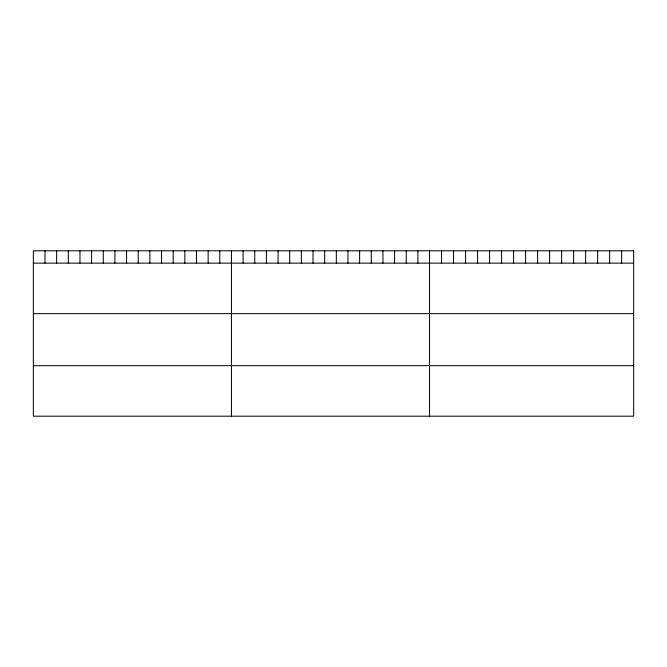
<?xml version="1.0" encoding="UTF-8"?>
<svg xmlns="http://www.w3.org/2000/svg" width="667" height="667" viewBox="0 0 667 667"><rect width="100%" height="100%" fill="white"/><g stroke="black" fill="none" stroke-linecap="round" stroke-linejoin="round"><path stroke-width="1" d="M33.35 263.14L633.65 263.14M33.35 313.648L633.65 313.648M33.35 365.683L633.65 365.683M621.644 250.809L621.644 263.14M609.638 250.809L609.638 263.14M597.632 250.809L597.632 263.14M585.626 250.809L585.626 263.14M573.62 250.809L573.62 263.14M561.614 250.809L561.614 263.14M549.608 250.809L549.608 263.14M537.602 250.809L537.602 263.14M525.596 250.809L525.596 263.14M513.59 250.809L513.59 263.14M501.584 250.809L501.584 263.14M489.578 250.809L489.578 263.14M477.572 250.809L477.572 263.14M465.566 250.809L465.566 263.14M453.56 250.809L453.56 263.14M441.554 250.809L441.554 263.14M429.548 250.809L429.548 416.191M417.892 250.809L417.892 263.14M406.245 250.809L406.245 263.14M394.589 250.809L394.589 263.14M382.933 250.809L382.933 263.14M371.286 250.809L371.286 263.14M359.63 250.809L359.63 263.14M347.974 250.809L347.974 263.14M336.326 250.809L336.326 263.14M324.671 250.809L324.671 263.14M313.023 250.809L313.023 263.14M301.367 250.809L301.367 263.14M289.711 250.809L289.711 263.14M278.064 250.809L278.064 263.14M266.408 250.809L266.408 263.14M254.752 250.809L254.752 263.14M243.105 250.809L243.105 263.14M231.449 250.809L231.449 416.191M219.793 250.809L219.793 263.14M208.146 250.809L208.146 263.14M196.49 250.809L196.49 263.14M184.834 250.809L184.834 263.14M173.187 250.809L173.187 263.14M161.531 250.809L161.531 263.14M149.875 250.809L149.875 263.14M138.227 250.809L138.227 263.14M126.572 250.809L126.572 263.14M114.924 250.809L114.924 263.14M103.268 250.809L103.268 263.14M91.612 250.809L91.612 263.14M79.965 250.809L79.965 263.14M68.309 250.809L68.309 263.14M56.653 250.809L56.653 263.14M45.006 250.809L45.006 263.14M633.65 250.809L33.35 250.809L33.35 416.191L633.65 416.191L633.65 250.809"/></g></svg>
